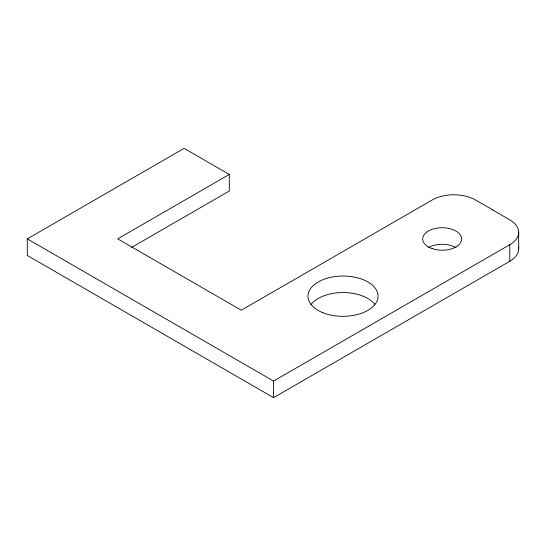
<?xml version="1.0" encoding="UTF-8"?>
<svg xmlns="http://www.w3.org/2000/svg" width="546" height="546" viewBox="0 0 546 546"><rect width="100%" height="100%" fill="white"/><g stroke="black" fill="none" stroke-linecap="round" stroke-linejoin="round"><path stroke-width="0.82" d="M131.661 247.393L229.293 191.025L229.293 174.447L117.711 238.868L241.298 310.217L432.275 199.952A30.453 17.595 0 0 1 475.354 199.945L492.676 209.807M518.441 246.546A30.453 17.581 0 0 1 509.78 261.275L273.58 397.645L27.3 255.46L27.3 238.882L184.098 148.355L229.293 174.447M27.3 238.882L273.58 381.067L509.78 244.697A30.453 17.581 0 0 0 509.78 219.833L492.56 209.882M518.7 232.268L518.7 248.846M509.78 244.697L509.78 261.275M273.58 381.067L273.58 397.645M310.94 304.627A35.04 20.229 0 0 1 342.629 292.54A35.04 20.229 0 0 1 374.768 304.218M428.555 247.488A19.492 11.254 0 0 1 456.122 247.707M322.863 312.681A35.04 20.134 -0.1 0 0 377.914 297.952A35.04 20.134 -0.1 0 0 328.262 277.934A35.04 20.134 -0.1 0 0 322.863 312.681M432.173 248.642A19.492 11.254 0 0 0 461.643 239.128A19.492 11.254 0 0 0 432.637 229.156A19.492 11.254 0 0 0 432.173 248.642"/></g></svg>
